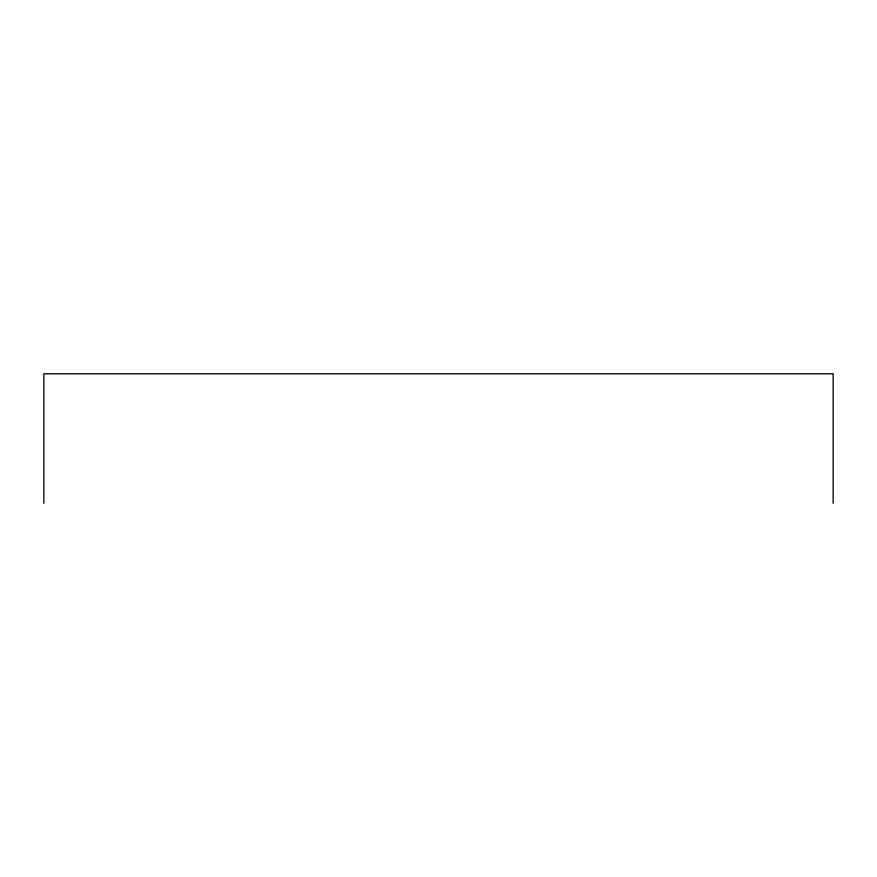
<?xml version="1.0" encoding="UTF-8"?>
<svg xmlns="http://www.w3.org/2000/svg" width="877" height="877" viewBox="0 0 877 877"><rect width="100%" height="100%" fill="white"/><g stroke="black" fill="none" stroke-linecap="round" stroke-linejoin="round"><path stroke-width="1.32" d="M833.15 503.223L833.15 373.777L43.85 373.777L43.85 503.223"/></g></svg>
